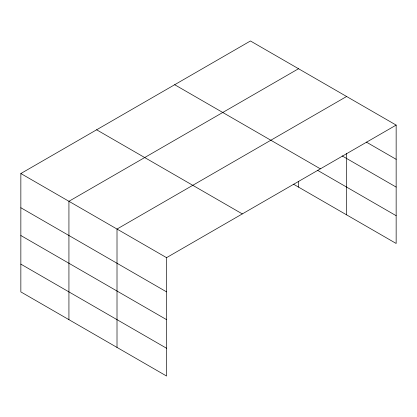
<?xml version="1.0" encoding="UTF-8"?>
<svg xmlns="http://www.w3.org/2000/svg" width="417" height="417" viewBox="0 0 417 417"><rect width="100%" height="100%" fill="white"/><g stroke="black" fill="none" stroke-linecap="round" stroke-linejoin="round"><path stroke-width="0.63" d="M20.85 173.535L166.55 257.654L166.55 376.025L20.85 291.905L20.85 173.535L250.45 40.975L396.15 125.095L396.15 243.465L293.5 184.199M298.53 68.732L68.93 201.291L68.93 319.667M346.61 96.494L117.01 229.053L117.01 347.424M166.55 257.654L396.15 125.095M366.314 142.077L396.15 159.304M342.138 155.895L396.15 187.077M174.681 84.719L320.381 168.838M317.54 170.308L396.15 215.693M96.619 129.791L242.319 213.911M20.85 207.744L166.55 291.864M20.85 235.516L166.55 319.636M20.85 264.133L166.55 348.252M346.61 153.31L346.61 214.864M298.53 181.296L298.53 187.108"/></g></svg>
